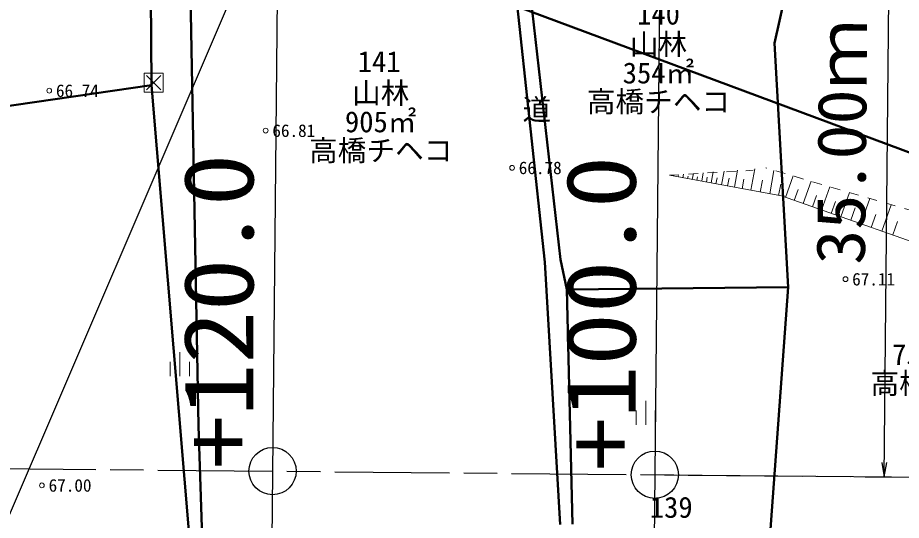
# Model space of a CAD drawing. Units: millimetres, scale not verified. Extents: x 0 to 478532, y 0 to 420999.
# Drawn here: x 191054 to 237281, y 120415 to 146699 of the extents above; entities that cross this region are included whole.
import ezdxf
from ezdxf.enums import TextEntityAlignment as Align

# ---------------------------------------------------------------- set-up
doc = ezdxf.new("R2010")
doc.units = ezdxf.units.MM
doc.header["$LTSCALE"] = 500
doc.linetypes.add('CHAIN', pattern=[18.5, 12, -1.5, 3.5, -1.5])
doc.linetypes.add('USER1', pattern=[2, 1, -1])
for name, color, linetype, lineweight in [('BGD', 7, 'Continuous', 13), ('BGD-EXST', 7, 'Continuous', 13), ('BMK-1', 171, 'Continuous', 25), ('単点測量範囲', 1, 'Continuous', 50), ('境界', 6, 'Continuous', 50)]:
    doc.layers.add(name, color=color, linetype=linetype, lineweight=lineweight)
doc.layers.add('地番名', color=6, linetype='Continuous')
doc.layers.add('所有者', color=6, linetype='Continuous')
doc.styles.add('ＭＳ ゴシック', font='')
doc.styles.get('ＭＳ ゴシック').set_extended_font_data('MS Gothic')

# ---------------------------------------------------------------- blocks, each defined once
blk = doc.blocks.new('open_arrow')
at = {"color": 0, "linetype": 'Continuous', "lineweight": -2}
blk.add_lwpolyline([(7.5, 1.25), (0, 0), (7.5, -1.25)], dxfattribs=at)

msp = doc.modelspace()

# ---------------------------------------------------------------- linework, layer by layer
at = {"layer": 'BGD'}
for p, q in [((197793.9, 142920), (198543.9, 143670)), ((197793.9, 143670), (198543.9, 142920)), ((228553.4, 137831.1), (228719, 138728.9)), ((229403.7, 137674.3), (229610.6, 138796.3)), ((230394.3, 137491.6), (230619.8, 138713.9)), ((231020.4, 137376.1), (225149.5, 138459)), ((225362, 138419.8), (225372.3, 138475.9)), ((225607.8, 138374.5), (225619, 138434.9)), ((225853.7, 138329.1), (225887.9, 138514.9)), ((226099.5, 138283.8), (226122.6, 138409.1)), ((226345.4, 138238.4), (226403.6, 138553.8)), ((226591.2, 138193.1), (226626.3, 138383.2)), ((226837.1, 138147.7), (226919.2, 138592.8)), ((227082.9, 138102.4), (227130, 138357.3)), ((227328.8, 138057), (227434.8, 138631.8)), ((227585.8, 138009.6), (227645.1, 138330.9)), ((227873.1, 137956.6), (228005.6, 138674.9)), ((228194.3, 137897.4), (228268.4, 138298.9)), ((228954.9, 137757.1), (229047.4, 138258.9)), ((231227.1, 137303.5), (231619.7, 138421)), ((229905.4, 137581.8), (230021.1, 138208.9)), ((230863.9, 137404.9), (230972.2, 137991.9)), ((232150.3, 136979.2), (232559.9, 138145.5)), ((233113.7, 136640.8), (233541.3, 137857.9)), ((231683.8, 137143.1), (231884.3, 137713.9)), ((232626.9, 136811.8), (232836.1, 137407.5)), ((234119.2, 136287.6), (234565.4, 137557.8)), ((233611.1, 136466.1), (233829.5, 137087.8)), ((235168.5, 135919), (235634.2, 137244.7)), ((236263.7, 135534.3), (236749.7, 136917.8)), ((234638.3, 136105.2), (234866.2, 136754.1)), ((235710.3, 135728.7), (235948.1, 136405.8)), ((236829, 135335.7), (237077.3, 136042.4)), ((199536.2, 129200.2), (199536.2, 127950.2)), ((199036.2, 128700.2), (199036.2, 127950.2)), ((200036.2, 128700.2), (200036.2, 127950.2)), ((223912.1, 126656.6), (223912.1, 125406.6)), ((223412.1, 126156.6), (223412.1, 125406.6)), ((224412.1, 126156.6), (224412.1, 125406.6))]:
    msp.add_line(p, q, dxfattribs=at)
at = {"layer": 'BGD', "linetype": 'USER1'}
msp.add_line((225149.5, 138459), (229533.6, 138718.1), dxfattribs=at)
at = {"layer": 'BGD'}
msp.add_lwpolyline([(197668.9, 142795), (198668.9, 142795), (198668.9, 143795), (197668.9, 143795)], close=True, dxfattribs=at)
at = {"layer": 'BGD', "linetype": 'USER1'}
msp.add_lwpolyline([(291926.1, 127209.5), (282367.2, 130456.8), (280757.3, 133105.1), (278105.7, 133108), (275368.2, 131660.4), (269328.1, 132727.6), (262246.6, 134187), (255568.2, 134879.5), (248023.5, 135393.1), (240799, 135731.3), (230189.5, 138840)], dxfattribs=at)
at = {"layer": 'BGD'}
msp.add_lwpolyline([(231020.4, 137376.1), (240726.2, 133966.8), (247955.5, 133620.9), (255497, 133282.6), (261669.4, 132703.9), (268644.4, 131289.4), (275048.9, 130164), (278432.8, 131718.8), (280221.2, 131615.3), (280877.5, 129284.1), (291926.1, 127209.5)], dxfattribs=at)
at = {"layer": 'BGD-EXST'}
for centre in [(192707.2, 142881.9), (204028.1, 140792.2), (216917.4, 138846.6), (234359.9, 133024.6), (192323.4, 122241.8)]:
    msp.add_circle(centre, 125, dxfattribs=at)
at = {"layer": 'BMK-1'}
for p, q in [((293893.2, 361411.2), (183450.8, 104030.1)), ((205058.1, 193381.4), (204116.6, 94398.5)), ((224999, 187072.2), (224120.4, 94711.6)), ((236387.9, 122684.2), (236720.8, 157682.6)), ((224887.6, 122793.6), (236762.9, 122680.7))]:
    msp.add_line(p, q, dxfattribs=at)
at = {"layer": 'BMK-1', "linetype": 'CHAIN'}
msp.add_line((124392.1, 123749.5), (324383.1, 121847.2), dxfattribs=at)
at = {"layer": 'BMK-1'}
for centre in [(204388.5, 122988.6), (224387.6, 122798.4)]:
    msp.add_circle(centre, 1235.2, dxfattribs=at)
at = {"layer": '単点測量範囲'}
msp.add_lwpolyline([(197857.6, 194487.5), (261763.1, 168784.1), (249379.8, 135300.7), (184733.6, 159360.3)], close=True, dxfattribs=at)
at = {"layer": '境界'}
for p, q in [((200513.2, 125362.8), (199715.3, 168039.2)), ((197859.6, 166932.7), (198063.9, 143163.7)), ((230641.7, 145367.9), (234612, 162760.6)), ((217016.2, 149039.5), (218624.2, 133908)), ((219459.2, 134046), (217782.1, 148746.6)), ((231362.5, 132607.4), (230641.7, 145367.9)), ((198063.9, 143163.7), (174622.3, 139783.4)), ((200099.9, 118826.1), (198063.9, 143163.7)), ((218624.2, 133908), (219429.5, 120198.5)), ((219785.4, 132476.1), (219459.2, 134046)), ((231362.5, 132607.4), (219785.4, 132476.1)), ((219785.4, 132476.1), (220086.7, 120219.8)), ((229608.1, 108631.9), (231362.5, 132607.4)), ((200708.1, 119508.8), (200513.2, 125362.8))]:
    msp.add_line(p, q, dxfattribs=at)

# ---------------------------------------------------------------- block references
at = {"layer": 'BMK-1', "xscale": 100, "yscale": 100, "rotation": 89.5}
msp.add_blockref('open_arrow', (236387.9, 122684.2), dxfattribs=at)

# ---------------------------------------------------------------- texts
at = {"layer": 'BGD-EXST', "style": 'ＭＳ ゴシック'}
for s, p in [('66.74', (193057.2, 142881.9)), ('66.81', (204378.1, 140792.2)), ('66.78', (217267.4, 138846.6)), ('67.11', (234709.9, 133024.6)), ('67.00', (192673.4, 122241.8))]:
    msp.add_text(s, height=659.8, dxfattribs=at).set_placement(p, align=Align.MIDDLE_LEFT)
at = {"layer": 'BMK-1', "style": 'ＭＳ ゴシック', "width": 1.05}
msp.add_text('35.00ｍ', height=2566, rotation=89.455, dxfattribs=at).set_placement((236204.3, 140186.8), align=Align.BOTTOM_CENTER)
at = {"layer": 'BMK-1', "style": 'ＭＳ ゴシック', "width": 1.1}
for s, p in [('+120.0', (204489.3, 123125)), ('+100.0', (224489.1, 123018.3))]:
    msp.add_text(s, height=3666, rotation=90, dxfattribs=at).set_placement(p, align=Align.BOTTOM_LEFT)
at = {"layer": '地番名', "style": 'ＭＳ ゴシック'}
for s, p in [('140', (224578, 146009.7)), ('141', (209962.3, 143522.4)), ('道', (218216.5, 141015.3)), ('139', (225243.6, 120216.7))]:
    msp.add_text(s, height=1100, dxfattribs=at).set_placement(p, align=Align.BOTTOM_CENTER)
at = {"layer": '所有者', "style": 'ＭＳ ゴシック'}
for s, p in [('山林', (224578, 144428.6)), ('354㎡', (224578, 142928.6)), ('山林', (210046.8, 141875.5)), ('高橋チヘコ', (224578, 141428.6)), ('905㎡', (210046.8, 140375.5)), ('高橋チヘコ', (210046.8, 138875.5)), ('759㎡', (238672, 128201.5)), ('高橋忠文', (238672, 126701.5))]:
    msp.add_text(s, height=1100, dxfattribs=at).set_placement(p, align=Align.BOTTOM_CENTER)

doc.saveas('drawing.dxf')
